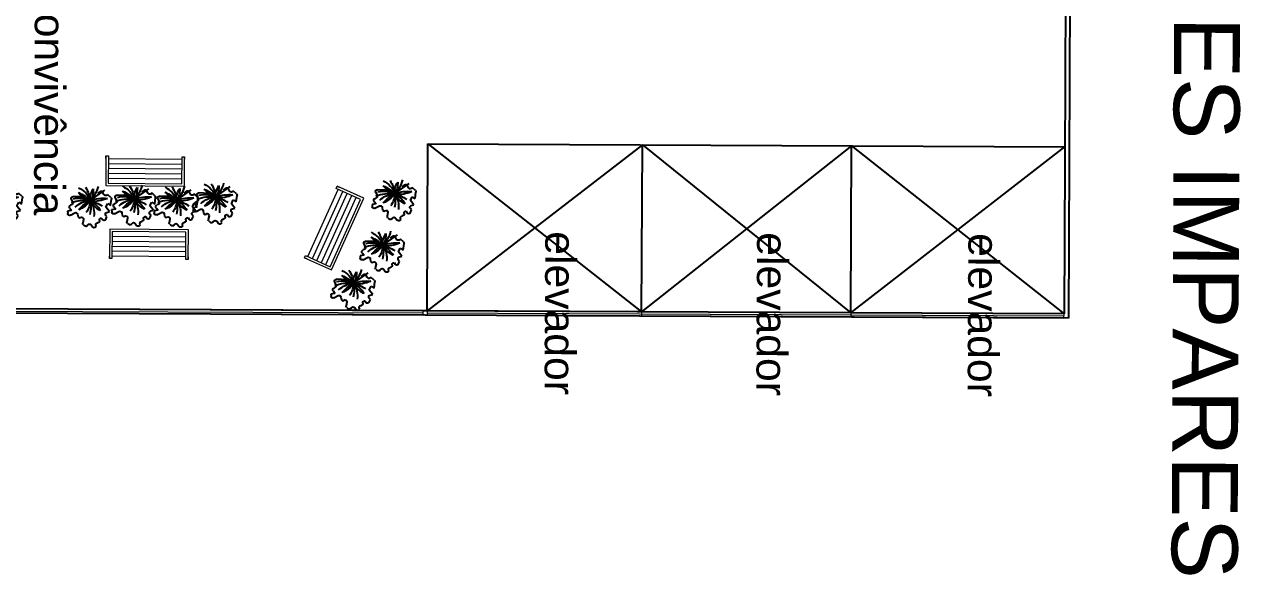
# Model space of a CAD drawing. Header units: metres. Extents: x 322294 to 7190115, y 7390841 to 10157759.
# Drawn here: x 323635.98 to 323660.78, y 7392806.22 to 7392817.42 of the extents above; entities that cross this region are included whole.
import ezdxf

# ---------------------------------------------------------------- set-up
doc = ezdxf.new("R2010")
doc.units = ezdxf.units.M
doc.layers.get('0').update_dxf_attribs({"lineweight": 18})
doc.layers.add('greeb', color=92, linetype='Continuous')
for name, color, linetype, lineweight in [('linagrossa', 7, 'Continuous', 25), ('MÓVEIS', 7, 'Continuous', 13), ('VIDRO', 4, 'Continuous', 15)]:
    doc.layers.add(name, color=color, linetype=linetype, lineweight=lineweight)
doc.styles.get("Standard").update_dxf_attribs({"font": 'arial.ttf'})

# ---------------------------------------------------------------- blocks, each defined once
blk = doc.blocks.new('tree-pl-31')
at = {"color": 0, "linetype": 'ByBlock'}
for p, q in [((-1.118, 0.086), (-0.991, 0.248)), ((-0.991, 0.248), (-0.91, 0.222)), ((-0.025, 0.096), (-0.862, 0.508)), ((-0.783, 0.29), (-0.75, 0.409)), ((-0.607, 0.471), (-0.458, 0.392)), ((0.314, 0.334), (0.829, 0.44)), ((0.946, 0.317), (0.902, 0.145)), ((0.977, 0.023), (1.035, 0.01)), ((-1.042, -0.33), (-1.136, -0.004)), ((-0.905, -0.207), (-1.042, -0.33)), ((-0.926, -0.64), (-0.782, -0.388)), ((-0.782, -0.388), (-0.905, -0.207)), ((0.74, -0.513), (0.74, -0.655)), ((1.118, -0.503), (0.872, -0.418)), ((1.101, -0.136), (1.021, -0.279)), ((1.021, -0.279), (1.238, -0.279)), ((1.238, -0.279), (1.25, -0.398)), ((-0.787, -0.657), (-0.926, -0.64)), ((-0.761, -0.878), (-0.716, -0.812)), ((-0.679, -1.011), (-0.761, -0.878)), ((-0.472, -0.907), (-0.499, -0.99)), ((-0.446, -0.906), (-0.472, -0.907)), ((-0.214, -1.12), (-0.244, -1.12)), ((-0.14, -1.29), (-0.129, -1.269)), ((0.128, -1.175), (0.069, -1.294)), ((0.32, -1.182), (0.291, -1.15)), ((0.533, -1.094), (0.473, -1.174)), ((0.481, -0.835), (0.551, -1.015)), ((0.668, -0.734), (0.62, -0.71)), ((0.74, -0.655), (0.668, -0.734)), ((-0.077, -1.333), (-0.14, -1.29))]:
    blk.add_line(p, q, dxfattribs=at)
for centre, radius, start, end in [((1.134, 1.495), 1.837, 204.01258, 231.15221), ((-1.182, -0.151), 1.219, 11.35568, 42.1465), ((0.929, 0.831), 1.219, 187.74703, 218.98324), ((1.163, -0.151), 1.219, 124.5644, 168.64432), ((1.805, 0.115), 1.837, 157.61267, 180.81329), ((-1.04, 0.024), 0.1, 141.86272, 196.07988), ((-0.44, -1.708), 1.837, 77.33424, 105.43579), ((-0.44, 1.834), 1.837, 254.56421, 282.66576), ((-0.88, 0.317), 0.1, 252.24341, 344.54933), ((-0.654, 0.383), 0.1, 62.15895, 164.54933), ((0.679, -1.616), 1.837, 111.56279, 134.18424), ((-1.181, 0.474), 1.219, 305.80884, 342.56663), ((0.68, -0.921), 1.219, 123.73175, 160.48954), ((1.083, -0.411), 1.219, 157.12713, 196.64003), ((0.719, -0.892), 1.219, 84.39933, 129.21764), ((-0.565, -1.675), 1.837, 48.96319, 73.76269), ((1.485, -0.961), 1.837, 121.9513, 146.58474), ((-1.047, 1.569), 1.837, 303.45503, 328.08846), ((1.163, 0.343), 1.219, 191.35568, 223.75306), ((1.805, 0.077), 1.837, 179.18671, 202.43807), ((0.558, -1.662), 1.837, 77.21474, 107.99123), ((0.114, -1.127), 1.219, 55.24334, 95.82227), ((0.895, 0.903), 1.219, 222.07606, 257.97502), ((0.849, 0.342), 0.1, 345.74529, 101.55475), ((0.999, 0.121), 0.1, 165.74529, 257.31082), ((1.013, -0.088), 0.1, 330.96283, 77.31082), ((0.84, -0.513), 0.1, 71.08283, 180), ((1.151, -0.408), 0.1, 251.08283, 6.00473), ((-0.798, -0.756), 0.1, 325.85938, 83.2062), ((-0.594, -0.959), 0.1, 211.51649, 342.00791), ((-0.442, -1.006), 0.1, 356.15566, 92.29225), ((-0.242, -1.02), 0.1, 176.15566, 268.75374), ((-0.216, -1.22), 0.1, 330.5417, 88.75374), ((0.218, -1.219), 0.1, 43.07036, 153.92079), ((0.393, -1.113), 0.1, 223.07036, 322.83506), ((0.574, -0.799), 0.1, 62.83364, 201.1591), ((0.453, -1.034), 0.1, 322.83506, 10.9464), ((-0.021, -1.25), 0.1, 235.69401, 333.92079)]:
    blk.add_arc(centre, radius, start, end, dxfattribs=at)
blk = doc.blocks.new('BANCO DE PRAÇA')
at = {"layer": 'MÓVEIS'}
for p, q in [((-1258.724, -31.249), (-1257.124, -31.249)), ((-1258.724, -31.849), (-1258.724, -31.249)), ((-1257.124, -31.249), (-1257.124, -31.849)), ((-1258.674, -31.299), (-1257.174, -31.299)), ((-1258.674, -31.849), (-1258.674, -31.299)), ((-1258.674, -31.399), (-1257.174, -31.399)), ((-1257.174, -31.299), (-1257.174, -31.849)), ((-1258.674, -31.499), (-1257.174, -31.499)), ((-1258.674, -31.599), (-1257.174, -31.599)), ((-1258.674, -31.699), (-1257.174, -31.699)), ((-1258.724, -31.799), (-1258.724, -31.849)), ((-1258.724, -31.849), (-1258.674, -31.849)), ((-1258.674, -31.799), (-1257.174, -31.799)), ((-1258.674, -31.849), (-1258.674, -31.799)), ((-1257.174, -31.799), (-1257.174, -31.849)), ((-1257.174, -31.849), (-1257.124, -31.849)), ((-1257.124, -31.849), (-1257.124, -31.799))]:
    blk.add_line(p, q, dxfattribs=at)

msp = doc.modelspace()

# ---------------------------------------------------------------- linework, layer by layer
at = {"layer": 'linagrossa'}
for p, q in [((323657.295, 7392827.495), (323657.236, 7392814.628)), ((323657.166, 7392818.496), (323657.149, 7392814.628)), ((323644.176, 7392811.589), (323644.191, 7392814.987)), ((323648.555, 7392814.967), (323644.176, 7392811.589)), ((323644.191, 7392814.987), (323657.15, 7392814.928)), ((323644.191, 7392814.987), (323648.539, 7392811.569)), ((323648.539, 7392811.569), (323648.555, 7392814.967)), ((323652.808, 7392814.947), (323648.539, 7392811.569)), ((323648.555, 7392814.967), (323652.792, 7392811.55)), ((323652.792, 7392811.55), (323652.808, 7392814.947)), ((323652.792, 7392811.55), (323657.15, 7392814.928)), ((323652.808, 7392814.947), (323657.135, 7392811.53)), ((323657.149, 7392814.628), (323657.135, 7392811.53)), ((323657.236, 7392814.628), (323657.222, 7392811.442)), ((323657.222, 7392811.442), (323614.471, 7392811.637)), ((323657.135, 7392811.53), (323614.596, 7392811.724)), ((323648.539, 7392811.569), (323623.326, 7392811.684))]:
    msp.add_line(p, q, dxfattribs=at)
at = {"layer": 'VIDRO'}
for p, q in [((323644.096, 7392811.589), (323628.046, 7392811.662)), ((323628.046, 7392811.619), (323644.096, 7392811.545)), ((323628.046, 7392811.575), (323644.095, 7392811.502)), ((323644.095, 7392811.502), (323644.096, 7392811.589)), ((323644.176, 7392811.589), (323644.175, 7392811.501)), ((323644.175, 7392811.545), (323657.132, 7392811.486)), ((323644.175, 7392811.501), (323657.129, 7392811.442)), ((323657.135, 7392811.53), (323644.176, 7392811.589)), ((323648.539, 7392811.569), (323648.539, 7392811.481)), ((323652.792, 7392811.55), (323652.792, 7392811.462)), ((323657.129, 7392811.442), (323657.135, 7392811.53))]:
    msp.add_line(p, q, dxfattribs=at)

# ---------------------------------------------------------------- block references
at = {"layer": 'greeb', "xscale": -0.387936940534017, "yscale": 0.387936940534017, "zscale": 0.387936940534017, "rotation": 9.02658735716896}
for p in [(323635.509, 7392813.822), (323637.319, 7392813.797), (323638.215, 7392813.826), (323639.078, 7392813.805), (323639.873, 7392813.869), (323643.513, 7392813.936), (323643.271, 7392812.889), (323642.676, 7392812.112)]:
    msp.add_blockref('tree-pl-31', p, dxfattribs=at)
at = {"layer": 'MÓVEIS', "xscale": -1}
for p, rotation in [((324895.999, 7392770.682), 179.4441531308682), ((324188.911, 7393946.663), 245.689068546127), ((322380.959, 7392856.695), 359.4441531308681)]:
    msp.add_blockref('BANCO DE PRAÇA', p, dxfattribs=dict(at, rotation=rotation))

# ---------------------------------------------------------------- texts
at = {"layer": 'linagrossa'}
for s, height, p in [('PAV. TIPO ANDARES IMPARES', 1.33997, (323659.445, 7392833.803)), ('convivência', 0.62195, (323636.198, 7392818.071)), ('elevador', 0.6219, (323646.58, 7392813.21)), ('elevador', 0.6219, (323650.888, 7392813.19)), ('elevador', 0.6219, (323655.186, 7392813.171))]:
    msp.add_text(s, height=height, rotation=269.7388, dxfattribs=at).set_placement(p)

doc.saveas('drawing.dxf')
